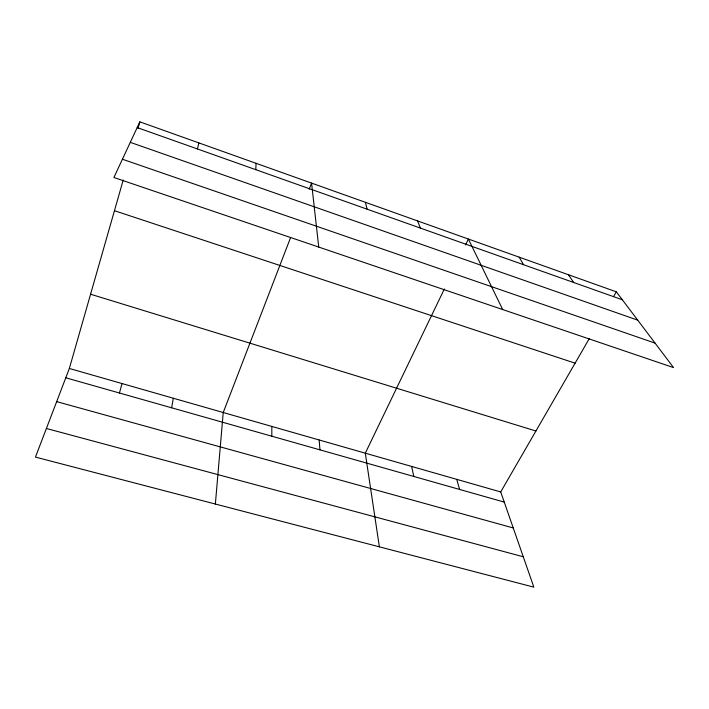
<?xml version="1.0" encoding="UTF-8"?>
<svg xmlns="http://www.w3.org/2000/svg" width="709" height="709" viewBox="0 0 709 709"><rect width="100%" height="100%" fill="white"/><g stroke="black" fill="none" stroke-linecap="round" stroke-linejoin="round"><path stroke-width="1.06" d="M271.822 436.203L271.831 426.437M255.763 169.664L256.082 163.318M215.368 504.046L223.229 412.523L290.593 237.577M171.631 407.799L173.324 398.236M197.412 148.952L198.875 142.908M119.44 392.999L122.045 383.56M589.294 338.61L500.714 491.94L533.842 587.149L35.45 457.092L69.349 368.476L123.224 179.997M138.033 128.196L139.85 121.851L616.325 291.816L673.55 367.59L113.91 177.498L139.85 121.851M309.195 189.268L311.57 183.108L318.74 247.069M444.339 289.006L365.303 453.184L379.377 546.843M465.565 244.906L468.383 239.039L502.681 309.549M613.56 296.601L616.325 291.816M46.395 428.475L523.277 556.778M56.667 401.622L513.245 527.957M65.786 377.791L504.25 502.105M69.349 368.476L500.714 491.94M90.575 294.217L535.915 431.01M114.45 210.697L575.105 363.176M122.427 159.233L655.072 343.121M130.296 142.349L637.728 320.158M137.183 127.576L622.342 299.774M568.441 274.738L573.687 282.51M519.148 257.154L523.588 264.723M417.645 220.942L420.34 228.076M456.738 479.355L459.627 489.458M365.401 202.304L367.147 209.199M411.619 466.442L413.826 476.475M319.174 439.979L319.936 449.852"/></g></svg>
